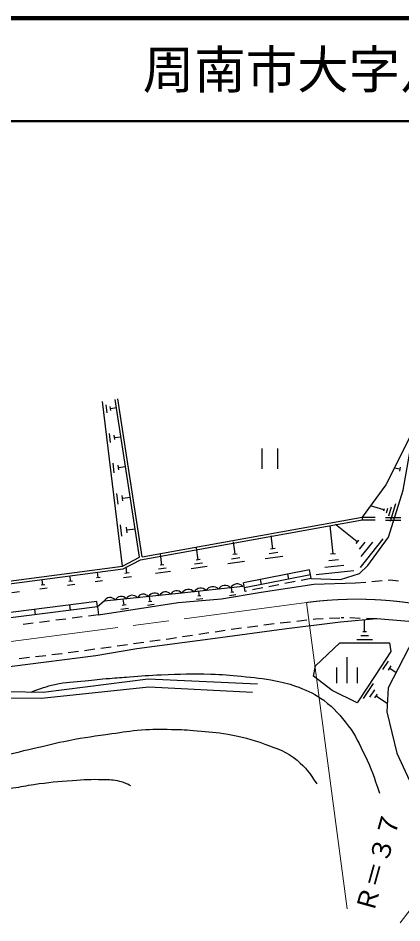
# Model space of a CAD drawing. Units: millimetres, scale not verified. Extents: x 40000 to 680000, y 20000 to 380000.
# Drawn here: x 392915 to 430195, y 292138 to 380000 of the extents above; entities that cross this region are included whole.
import ezdxf
from ezdxf.enums import TextEntityAlignment as Align

# ---------------------------------------------------------------- set-up
doc = ezdxf.new("R2010")
doc.units = ezdxf.units.MM
doc.header["$LTSCALE"] = 1000
doc.linetypes.add('CHAIN', pattern=[18.5, 12, -1.5, 3.5, -1.5])
for name, color, linetype, lineweight in [('M-BGD', 7, 'Continuous', 25), ('M-BMK', 2, 'CHAIN', 13), ('M-STR-HTXT', 7, 'Continuous', 13), ('M-STR-STRC', 7, 'Continuous', 25), ('M-TTL', 2, 'Continuous', 140), ('M-TTL-LINE', 7, 'Continuous', 50)]:
    doc.layers.add(name, color=color, linetype=linetype, lineweight=lineweight)
doc.layers.add('M-TTL-TXT', color=7, linetype='Continuous')
doc.styles.add('ＭＳ ゴシック', font='')
doc.styles.get('ＭＳ ゴシック').set_extended_font_data('MS Gothic')

msp = doc.modelspace()

# ---------------------------------------------------------------- linework, layer by layer
at = {"layer": 'M-BGD'}
for p, q in [((403041, 326772), (401125, 342766)), ((404723, 327651), (402346, 342977)), ((404979, 327697), (402603, 343017)), ((401558, 341673), (401466, 342440)), ((401919, 341911), (401873, 342294)), ((401896, 342102), (402471, 342171)), ((401902, 338802), (401801, 339648)), ((402300, 339064), (402249, 339487)), ((402274, 339276), (402909, 339352)), ((416596, 338219), (416597, 336219)), ((418096, 338220), (418097, 336220)), ((402256, 335850), (402145, 336776)), ((402691, 336137), (402636, 336600)), ((402663, 336368), (403358, 336451)), ((429999, 336193), (429447, 336294)), ((430033, 336377), (429966, 336009)), ((402620, 332813), (402499, 333822)), ((403094, 333126), (403033, 333630)), ((403064, 333378), (403821, 333469)), ((428446, 332241), (427144, 332649)), ((428480, 332350), (428412, 332132)), ((428804, 332367), (428668, 331933)), ((429161, 332494), (428889, 331625)), ((429587, 332837), (429043, 331101)), ((404979, 327697), (426329, 331542)), ((426329, 331542), (426326, 331282)), ((426326, 331282), (427587, 331265)), ((426329, 331542), (427591, 331525)), ((428587, 331252), (430087, 331232)), ((428591, 331512), (430090, 331492)), ((402994, 329690), (402863, 330785)), ((403508, 330029), (403443, 330577)), ((403475, 330303), (404296, 330401)), ((423503, 327968), (423217, 330720)), ((425849, 329146), (423758, 330818)), ((417659, 328466), (417487, 329737)), ((413988, 327929), (413824, 329140)), ((425989, 329320), (425710, 328972)), ((426593, 329123), (426035, 328426)), ((428358, 329425), (426129, 326637)), ((427336, 329100), (426221, 327706)), ((406884, 326889), (406736, 327984)), ((410397, 327403), (410241, 328555)), ((414190, 327956), (413786, 327902)), ((418621, 327734), (416926, 327504)), ((418140, 328100), (417293, 327985)), ((417871, 328495), (417447, 328438)), ((423732, 327991), (423273, 327944)), ((407066, 326914), (406701, 326864)), ((410833, 327071), (410065, 326967)), ((410589, 327429), (410205, 327377)), ((414904, 327231), (413290, 327012)), ((414446, 327580), (413639, 327471)), ((424025, 327404), (423107, 327308)), ((400706, 325668), (400635, 326194)), ((403688, 326124), (403285, 326069)), ((403487, 326097), (403405, 326700)), ((407712, 326258), (406253, 326061)), ((407298, 326574), (406568, 326475)), ((411269, 326739), (409733, 326531)), ((421219, 326425), (414803, 325163)), ((419204, 325519), (419108, 326010)), ((421315, 325935), (421219, 326425)), ((425528, 326323), (421858, 325942)), ((424547, 326840), (422712, 326649)), ((395330, 324949), (395257, 325488)), ((398200, 325333), (397845, 325285)), ((398022, 325309), (397950, 325841)), ((401105, 325364), (400403, 325269)), ((400882, 325691), (400531, 325644)), ((403944, 325748), (403138, 325639)), ((414899, 324672), (414803, 325163)), ((421315, 325935), (414899, 324672)), ((416550, 324997), (416453, 325488)), ((419813, 325282), (418832, 325089)), ((421383, 325591), (420402, 325398)), ((421383, 325591), (421315, 325935)), ((393041, 324274), (392315, 324175)), ((395737, 324638), (395019, 324541)), ((395509, 324973), (395150, 324925)), ((398425, 325002), (397715, 324906)), ((410524, 323882), (410483, 324333)), ((413865, 324270), (413566, 324221)), ((413715, 324246), (413643, 324694)), ((414967, 324329), (414899, 324672)), ((415103, 324356), (414967, 324329)), ((416673, 324664), (415692, 324471)), ((418243, 324973), (417262, 324780)), ((400569, 323341), (389692, 321959)), ((400632, 322845), (400569, 323341)), ((401274, 323377), (400632, 322845)), ((403211, 322995), (403124, 323565)), ((405911, 323363), (405587, 323313)), ((405749, 323338), (405674, 323824)), ((410852, 323609), (410250, 323554)), ((410674, 323896), (410373, 323868)), ((414063, 323995), (413465, 323898)), ((400632, 322845), (389755, 321463)), ((394605, 322079), (394542, 322575)), ((398013, 322512), (397950, 323008)), ((400632, 322845), (400733, 322051)), ((403649, 322674), (402890, 322557)), ((403401, 323025), (403021, 322966)), ((406123, 323064), (405475, 322964)), ((397558, 321648), (396566, 321522)), ((399145, 321849), (398153, 321723)), ((400733, 322051), (399741, 321925)), ((394384, 321244), (393392, 321118)), ((395971, 321446), (394979, 321320)), ((426575, 320403), (426575, 321548)), ((426957, 320022), (426194, 320022)), ((426766, 320403), (426384, 320403)), ((427338, 319641), (425812, 319640)), ((424838, 317927), (424839, 315427)), ((428335, 316734), (428881, 317568)), ((423838, 316927), (423839, 315427)), ((425838, 316928), (425839, 315428)), ((428888, 316669), (429161, 317086)), ((429025, 316878), (429650, 316468)), ((426479, 313932), (427448, 315390)), ((427086, 314054), (427571, 314783)), ((427572, 313994), (427814, 314359)), ((427693, 314176), (428787, 313450))]:
    msp.add_line(p, q, dxfattribs=at)
for points in [[(421383, 325591), (424243, 325490), (426065, 326077), (426900, 326846), (428890, 329610), (430312, 334148), (431013, 337997), (430964, 339309)], [(430964, 339309), (428628, 334666), (426329, 331542)], [(360602, 320936), (403121, 326520), (404808, 327402), (426375, 331286)], [(360569, 321194), (403041, 326772), (404723, 327651)], [(400733, 322051), (408467, 323241), (412662, 323623), (416527, 324250), (421626, 325022), (425686, 325154)], [(414744, 324820), (408816, 324142), (401274, 323377)], [(435184, 320435), (431262, 321373), (427745, 321658), (424234, 321327)], [(424234, 321327), (418752, 320672), (412047, 319754), (404456, 318742), (400462, 318087), (392352, 317043), (386664, 316368), (384012, 315722), (383030, 315226), (385212, 314970), (388523, 314688)], [(431329, 319724), (428869, 314954), (428742, 312620), (429688, 308619), (430946, 305958), (433363, 304300), (436070, 303235), (438543, 302787), (441983, 303118), (443745, 303100), (446690, 302744), (449914, 301073), (453446, 301056)], [(388523, 314688), (395363, 314533), (405562, 315849), (416157, 315350)], [(384078, 313859), (388571, 313982), (395183, 313965), (405608, 315055), (415693, 314559)]]:
    msp.add_lwpolyline(points, dxfattribs=at)
msp.add_lwpolyline([(424166, 319340), (428985, 319341), (429123, 318484), (427591, 316147), (425837, 313507), (423423, 314710), (421595, 316097), (421793, 317089)], close=True, dxfattribs=at)
for centre, radius, start, end in [((407234, 323642), 639, 37.81631, 153.76632), ((408312, 323751), 639, 37.81631, 153.76632), ((409459, 323770), 743, 43.13356, 149.90211), ((410645, 323905), 743, 43.13356, 149.90211), ((411831, 324041), 743, 43.13356, 149.90211), ((413016, 324176), 743, 43.13356, 149.90211), ((414202, 324311), 743, 43.13356, 149.90211), ((401847, 323095), 639, 37.81631, 153.76632), ((402924, 323204), 639, 37.81631, 153.76632), ((404002, 323314), 639, 37.81631, 153.76632), ((405079, 323423), 639, 37.81631, 153.76632), ((406157, 323532), 639, 37.81631, 153.76632)]:
    msp.add_arc(centre, radius, start, end, dxfattribs=at)
for points, knots in [([(394175, 314560), (395219, 314963), (395566, 315083), (396491, 315299), (397614, 315561), (398275, 315528), (399422, 315653), (400344, 315754), (400861, 315804), (401785, 315885), (402542, 315952), (402966, 315981), (403723, 316035), (404932, 316121), (405608, 316192), (406819, 316240), (408700, 316314), (409756, 316345), (411638, 316302), (412795, 316276), (413441, 316196), (414593, 316087), (415899, 315963), (416636, 315906), (417923, 315651), (418821, 315473), (419326, 315350), (420178, 315015), (421171, 314625), (421750, 314396), (422601, 313751), (423673, 312939), (424167, 312335), (424986, 311269), (425761, 310260), (426021, 309571), (426579, 308428), (427259, 307031), (427428, 306483), (428030, 304725)], [0, 0, 0, 0, 1, 1, 1, 2, 2, 2, 3, 3, 3, 4, 4, 4, 5, 5, 5, 6, 6, 6, 7, 7, 7, 8, 8, 8, 9, 9, 9, 10, 10, 10, 11, 11, 11, 12, 12, 12, 13, 13, 13, 13]), ([(345240, 301899), (346608, 302577), (347007, 302801), (348199, 303233), (348973, 303514), (349402, 303703), (350207, 303873), (350950, 304030), (351385, 303999), (352140, 304081), (353343, 304211), (354014, 304309), (355219, 304419), (356283, 304516), (356882, 304534), (357950, 304588), (359466, 304663), (360320, 304609), (361833, 304730), (363248, 304842), (364028, 305039), (365444, 305135), (367008, 305241), (367891, 305167), (369457, 305253), (371602, 305371), (372798, 305531), (374941, 305680), (376556, 305792), (377468, 305762), (379078, 305931), (380342, 306064), (381045, 306186), (382297, 306409), (384038, 306720), (385006, 306939), (386736, 307310), (388309, 307647), (389188, 307848), (390755, 308211), (392211, 308548), (393020, 308765), (394476, 309104), (395786, 309410), (396515, 309604), (397835, 309863), (399459, 310180), (400383, 310281), (402021, 310515), (403138, 310674), (403762, 310790), (404887, 310882), (406025, 310974), (406667, 310949), (407809, 310932), (408786, 310917), (409334, 310884), (410307, 310801), (411472, 310702), (412132, 310673), (413280, 310453), (414703, 310179), (415512, 310018), (416868, 309507), (418152, 309024), (418956, 308811), (420007, 307929), (420901, 307178), (421226, 306725), (421922, 305633)], [0, 0, 0, 0, 1, 1, 1, 2, 2, 2, 3, 3, 3, 4, 4, 4, 5, 5, 5, 6, 6, 6, 7, 7, 7, 8, 8, 8, 9, 9, 9, 10, 10, 10, 11, 11, 11, 12, 12, 12, 13, 13, 13, 14, 14, 14, 15, 15, 15, 16, 16, 16, 17, 17, 17, 18, 18, 18, 19, 19, 19, 20, 20, 20, 21, 21, 21, 22, 22, 22, 23, 23, 23, 23]), ([(403875, 305445), (403408, 305683), (403228, 305756), (402787, 305880), (402167, 306054), (401789, 306005), (401145, 306033), (399999, 306081), (399354, 306022), (398209, 305946), (396739, 305848), (395916, 305763), (394457, 305555), (393650, 305440), (393203, 305335), (392397, 305213), (390903, 304986), (390060, 304902), (388563, 304697), (386670, 304437), (385610, 304292), (383719, 304018), (382014, 303770), (381066, 303588), (379358, 303366), (377851, 303170), (376999, 303124), (375492, 302926), (374232, 302760), (373528, 302650), (372273, 302448), (370681, 302191), (369799, 301988), (368206, 301741), (366318, 301449), (365257, 301301), (363361, 301062), (361148, 300783), (359907, 300623), (357685, 300432), (356059, 300293), (355145, 300239), (353514, 300177), (352173, 300127), (351417, 300203), (350078, 300102), (349143, 300031), (348620, 299951), (347702, 299759), (346920, 299596), (346486, 299471), (345739, 299189), (344967, 298897), (344693, 298747), (343830, 298281)], [0, 0, 0, 0, 1, 1, 1, 2, 2, 2, 3, 3, 3, 4, 4, 4, 5, 5, 5, 6, 6, 6, 7, 7, 7, 8, 8, 8, 9, 9, 9, 10, 10, 10, 11, 11, 11, 12, 12, 12, 13, 13, 13, 14, 14, 14, 15, 15, 15, 16, 16, 16, 17, 17, 17, 18, 18, 18, 18])]:
    msp.add_open_spline(points, degree=3, knots=knots, dxfattribs=at)
at = {"layer": 'M-BMK'}
msp.add_lwpolyline([(420936, 323251), (371915, 316772), (371598, 316730)], dxfattribs=at)
msp.add_arc((425785, 286570), 37000, 52.69856, 97.52952, dxfattribs=at)
at = {"layer": 'M-STR-HTXT'}
for p, q in [((420936, 323251), (424867, 293510)), ((448207, 316002), (430027, 292138))]:
    msp.add_line(p, q, dxfattribs=at)
at = {"layer": 'M-STR-STRC'}
for p, q in [((425686, 325154), (426683, 325238)), ((427280, 325288), (428277, 325373)), ((428875, 325423), (429062, 325439)), ((429062, 325439), (429868, 325340)), ((421564, 321622), (421833, 321651)), ((421833, 321651), (422562, 321689)), ((423161, 321720), (424160, 321771)), ((424547, 321769), (424287, 321778)), ((426146, 321713), (425147, 321748)), ((427745, 321658), (426746, 321693)), ((413624, 320654), (414615, 320785)), ((415210, 320863), (416201, 320994)), ((416796, 321073), (417788, 321203)), ((418383, 321275), (419377, 321383)), ((419974, 321448), (420968, 321557)), ((407550, 319735), (408285, 319846)), ((408878, 319936), (409866, 320086)), ((410460, 320176), (411448, 320326)), ((412041, 320416), (413030, 320566)), ((400955, 318825), (401946, 318961)), ((402540, 319043), (403531, 319180)), ((404125, 319262), (405116, 319399)), ((405710, 319481), (406701, 319617)), ((407295, 319699), (407550, 319735)), ((394609, 317999), (395602, 318117)), ((396198, 318187), (397178, 318304)), ((397178, 318304), (397191, 318305)), ((397785, 318387), (398776, 318524)), ((399370, 318606), (400361, 318743)), ((393020, 317811), (394013, 317929))]:
    msp.add_line(p, q, dxfattribs=at)
at = {"layer": 'M-TTL'}
msp.add_line((680000, 380000), (40000, 380000), dxfattribs=at)
at = {"layer": 'M-TTL-LINE'}
msp.add_line((40000, 370000), (680000, 370000), dxfattribs=at)

# ---------------------------------------------------------------- texts
at = {"layer": 'M-STR-HTXT', "style": 'ＭＳ ゴシック'}
msp.add_text('Ｒ＝３７', height=1833, rotation=74.47, dxfattribs=at).set_placement((427960, 292821), align=Align.BOTTOM_LEFT)
at = {"layer": 'M-TTL-TXT', "style": 'ＭＳ ゴシック'}
msp.add_text('周南市大字八代', height=3666, dxfattribs=at).set_placement((405024, 375000), align=Align.MIDDLE_LEFT)

doc.saveas('drawing.dxf')
